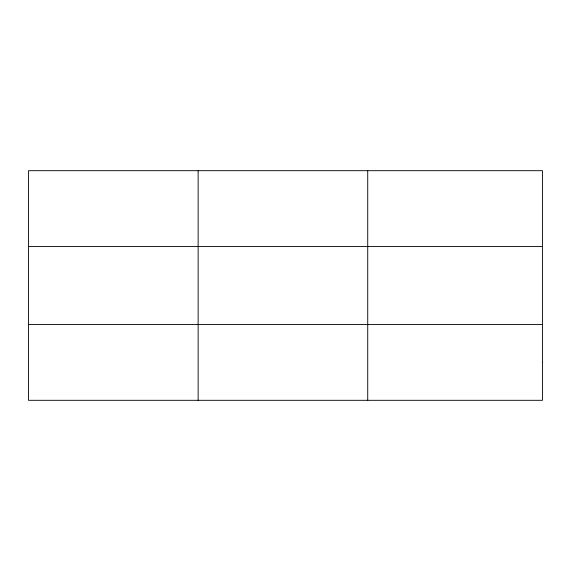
<?xml version="1.0" encoding="UTF-8"?>
<svg xmlns="http://www.w3.org/2000/svg" width="571" height="571" viewBox="0 0 571 571"><rect width="100%" height="100%" fill="white"/><g stroke="black" fill="none" stroke-linecap="round" stroke-linejoin="round"><path stroke-width="0.86" d="M198.137 400.314L198.137 170.686M367.724 400.314L367.724 170.686M28.55 246.465L542.45 246.465M28.55 324.535L542.45 324.535M542.45 362.421L542.45 400.314L28.55 400.314L28.55 170.686L542.45 170.686L542.45 362.421"/></g></svg>
